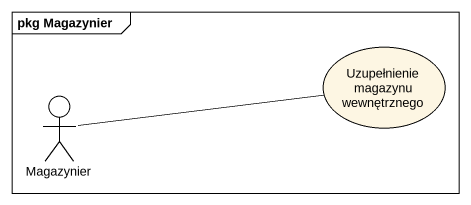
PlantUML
@startuml
mainframe pkg Magazynier
usecase "Uzupełnienie magazynu wewnętrznego" as Uzupełnienie_magazynu
actor Magazynier
Magazynier -right- Uzupełnienie_magazynu
@enduml
